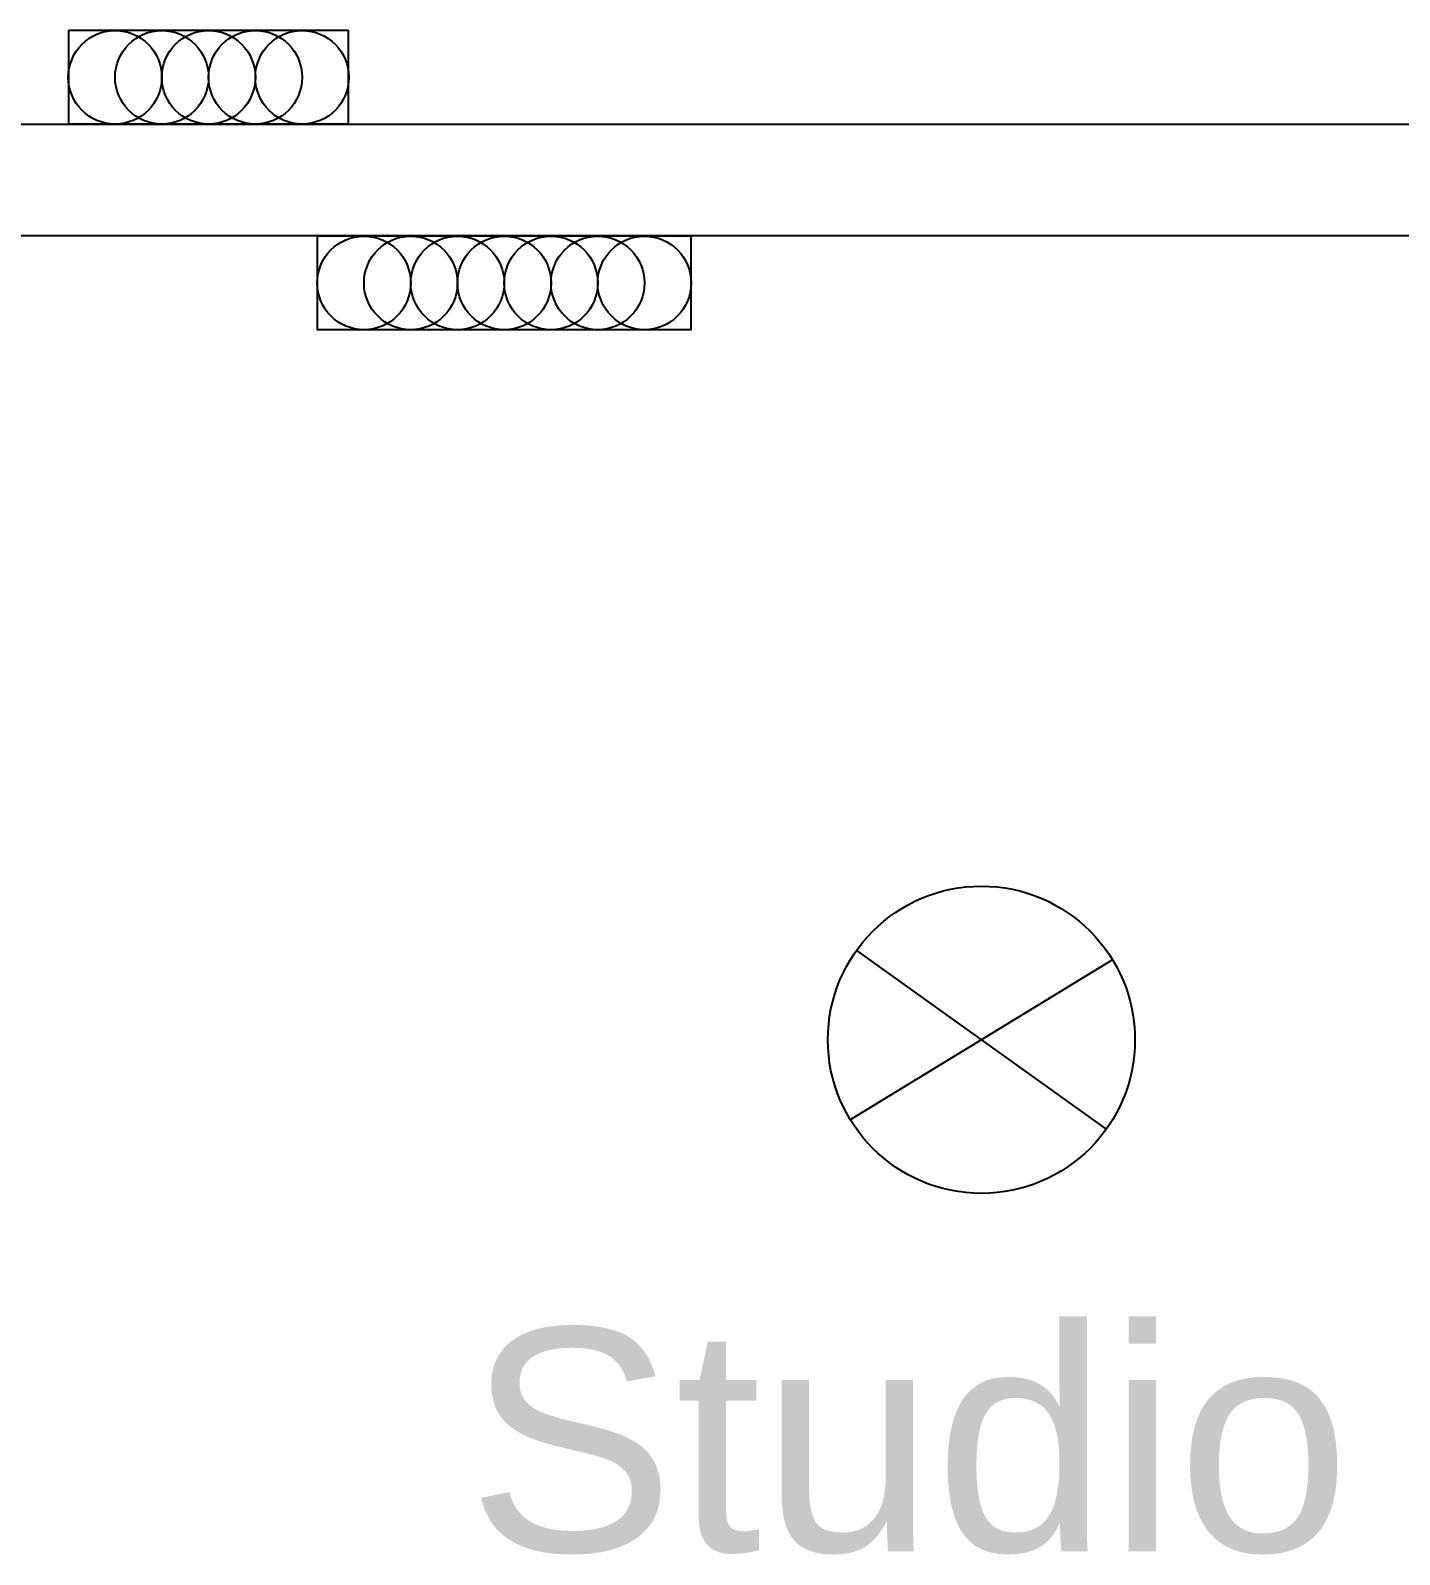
# Model space of a CAD drawing. Header units: millimetres. Extents: x 1251.1 to 1334.1, y 1577.6 to 1641.3.
# Drawn here: x 1307.792 to 1309.633, y 1614.754 to 1616.804 of the extents above; entities that cross this region are included whole.
import ezdxf

# ---------------------------------------------------------------- set-up
doc = ezdxf.new("R2010")
doc.units = ezdxf.units.MM
doc.linetypes.add('ACAD_ISO02W100', pattern=[15, 12, -3])
doc.layers.add('MURATURA', color=140, linetype='Continuous')
doc.styles.get("Standard").update_dxf_attribs({"font": 'Arial.ttf'})

msp = doc.modelspace()

# ---------------------------------------------------------------- linework, layer by layer
at = {"linetype": 'Continuous'}
for p, q in [((1308.903, 1615.5664), (1309.239, 1615.3259)), ((1309.2474, 1615.5538), (1308.8946, 1615.3385))]:
    msp.add_line(p, q, dxfattribs=at)
msp.add_circle((1309.071, 1615.4462), 0.2066, dxfattribs=at)
at = {"layer": 'MURATURA', "linetype": 'ACAD_ISO02W100'}
for p, q in [((1307.8426, 1616.8036), (1307.8426, 1616.6778)), ((1308.2194, 1616.8036), (1307.8426, 1616.8036)), ((1307.9048, 1616.8036), (1307.9048, 1616.8036)), ((1308.2194, 1616.6778), (1308.2194, 1616.8036)), ((1308.2194, 1616.6778), (1307.8426, 1616.6778)), ((1308.1774, 1616.527), (1308.1774, 1616.4012)), ((1308.6804, 1616.527), (1308.1774, 1616.527)), ((1308.2397, 1616.527), (1308.2397, 1616.527)), ((1308.6804, 1616.4012), (1308.6804, 1616.527)), ((1308.6804, 1616.4012), (1308.1774, 1616.4012))]:
    msp.add_line(p, q, dxfattribs=at)
at = {"layer": 'MURATURA'}
for p, q in [((1306.9405, 1616.6778), (1311.1388, 1616.6778)), ((1306.9405, 1616.5278), (1311.139, 1616.5278))]:
    msp.add_line(p, q, dxfattribs=at)
at = {"layer": 'MURATURA', "linetype": 'ACAD_ISO02W100'}
for centre in [(1307.9054, 1616.7407), (1307.9683, 1616.7407), (1308.0312, 1616.7407), (1308.0941, 1616.7407), (1308.157, 1616.7407), (1308.2403, 1616.4641), (1308.3032, 1616.4641), (1308.3661, 1616.4641), (1308.429, 1616.4641), (1308.4919, 1616.4641), (1308.5548, 1616.4641), (1308.6176, 1616.4641)]:
    msp.add_circle(centre, 0.0629, dxfattribs=at)

# ---------------------------------------------------------------- texts
at = {"layer": 'MURATURA', "insert": (1308.379, 1615.0581), "char_height": 0.3, "attachment_point": 1}
msp.add_mtext_dynamic_manual_height_columns('{\\C0;Studio}', width=3.138539, gutter_width=12.5, heights=[0], dxfattribs=at)

doc.saveas('drawing.dxf')
